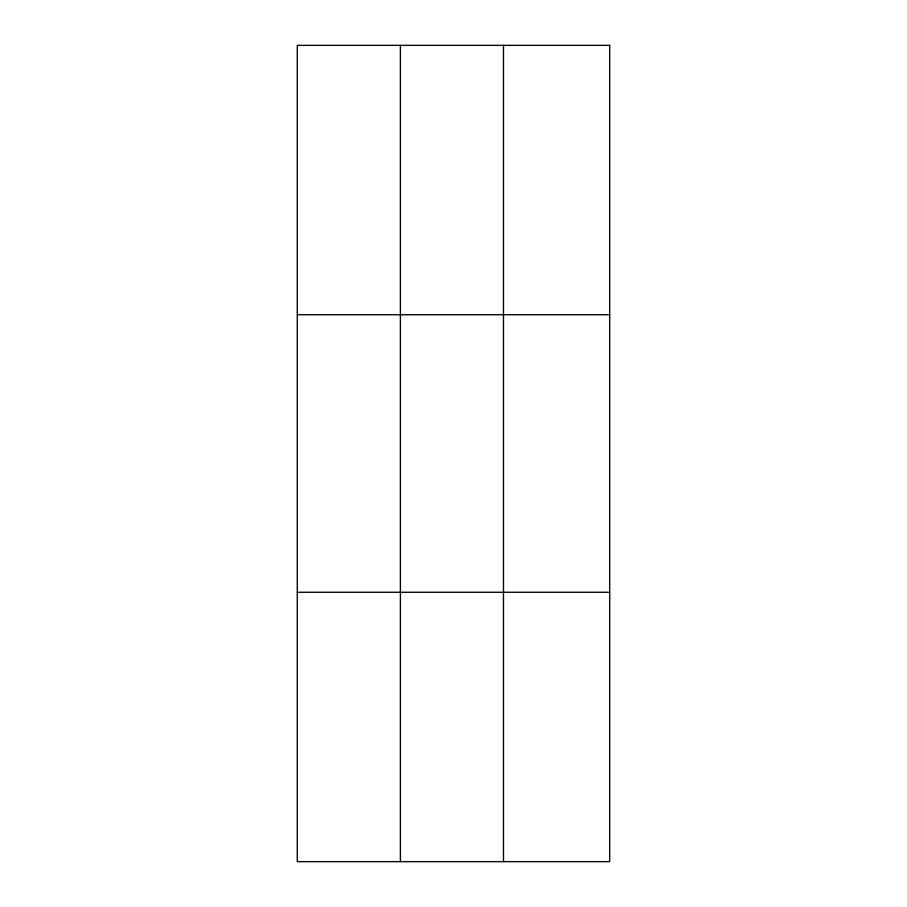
<?xml version="1.0" encoding="UTF-8"?>
<svg xmlns="http://www.w3.org/2000/svg" width="907" height="907" viewBox="0 0 907 907"><rect width="100%" height="100%" fill="white"/><g stroke="black" fill="none" stroke-linecap="round" stroke-linejoin="round"><path stroke-width="1.36" d="M400.395 45.35L400.395 861.65M503.487 45.35L503.487 861.65M297.292 314.729L609.708 314.729M297.292 592.271L609.708 592.271M609.708 45.35L609.708 861.65L297.292 861.65L297.292 45.35L609.708 45.35"/></g></svg>
